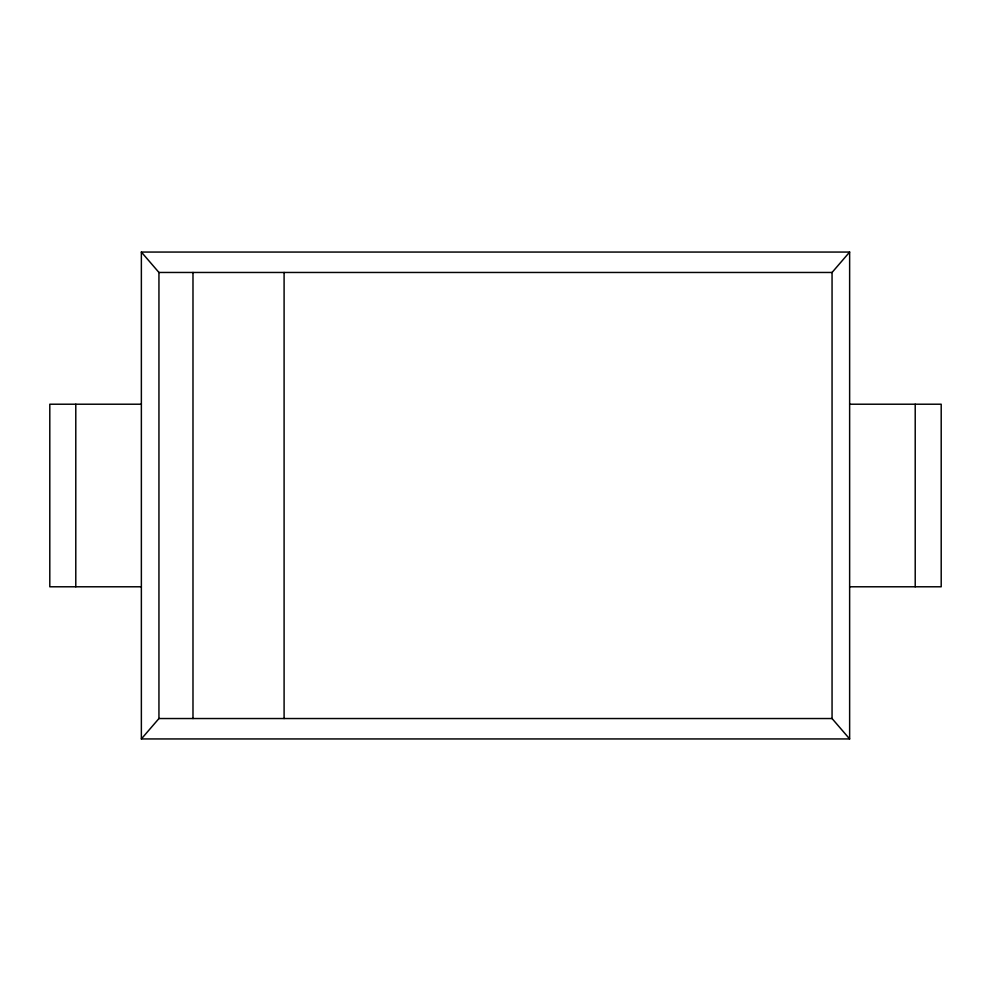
<?xml version="1.0" encoding="UTF-8"?>
<svg xmlns="http://www.w3.org/2000/svg" width="991" height="991" viewBox="0 0 991 991"><rect width="100%" height="100%" fill="white"/><g stroke="black" fill="none" stroke-linecap="round" stroke-linejoin="round"><path stroke-width="1.49" d="M141.366 738.939L158.944 718.537L158.944 272.463L141.366 252.061L849.634 252.061L849.634 738.939L141.366 738.939L141.366 252.061M849.634 738.939L832.056 718.537L832.056 272.463L849.634 252.061M158.944 272.463L832.056 272.463M141.366 404.217L49.798 404.217L49.798 586.783L141.366 586.783M849.634 404.217L941.202 404.217L941.202 586.783L849.634 586.783M158.944 718.537L832.056 718.537M915.213 404.217L915.213 586.783M284.095 272.463L284.095 718.537M192.985 272.463L192.985 718.537M75.787 404.217L75.787 586.783"/></g></svg>
